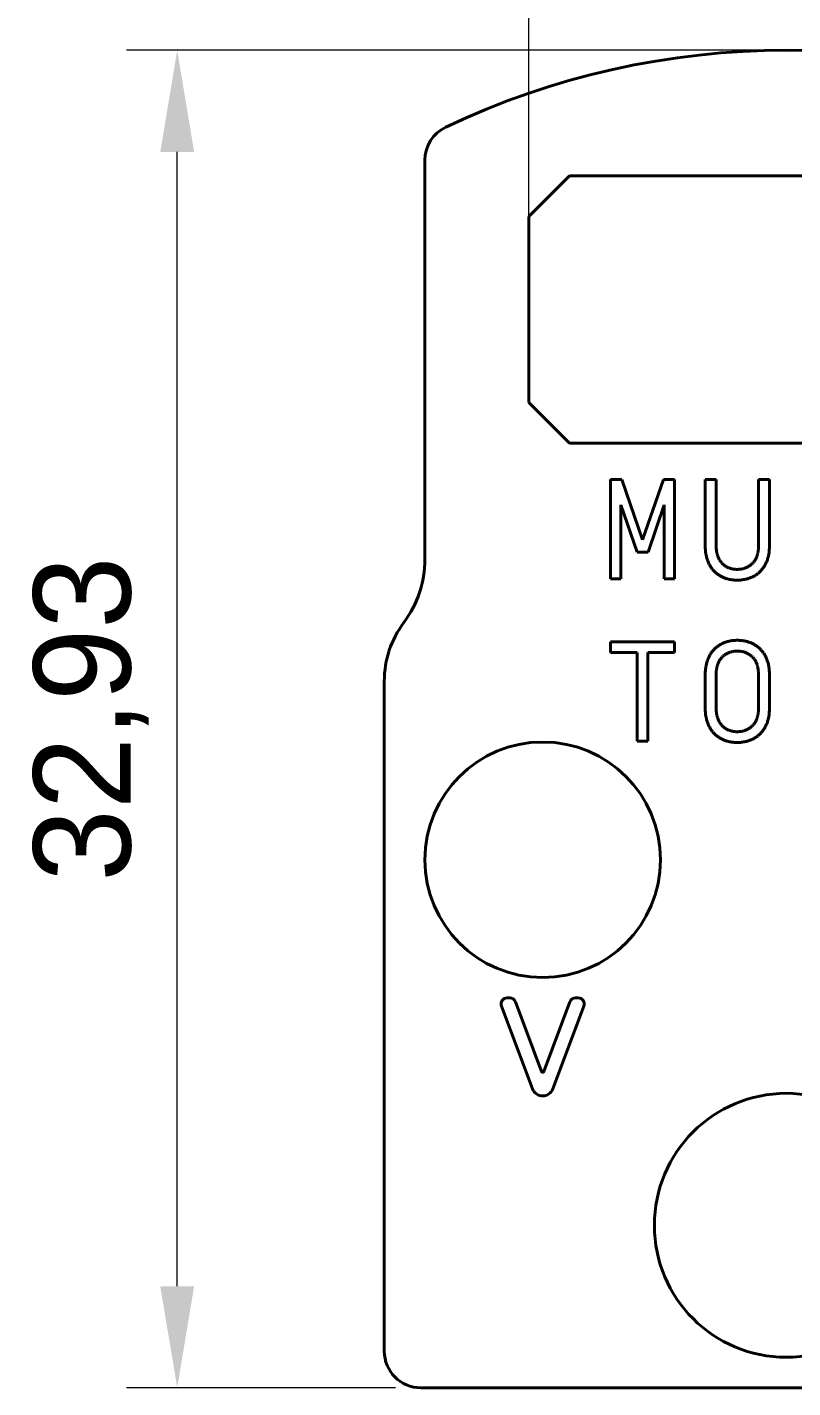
# Model space of a CAD drawing. Header units: millimetres. Extents: x 15 to 292, y 5 to 205.
# Drawn here: x 68.06 to 86.91, y 148.18 to 181.68 of the extents above; entities that cross this region are included whole.
import ezdxf

# ---------------------------------------------------------------- set-up
doc = ezdxf.new("R2010")
doc.units = ezdxf.units.MM
doc.layers.add('Annotations', color=7, linetype='Continuous')
doc.layers.add('Geometries', color=7, linetype='Continuous')
doc.styles.add('Shapr2', font='txt', dxfattribs={"height": 2.3925})
doc.dimstyles.new('ISO-25', dxfattribs={"dimtxt": 2.5, "dimasz": 2.5, "dimexe": 1.25, "dimexo": 0.625, "dimtad": 1, "dimtxsty": 'Standard', "dimcen": 2.5, "dimadec": 0, "dimazin": 0, "dimtfac": 1, "dimtmove": 0, "dimatfit": 3, "dimfxl": 1, "dimarcsym": 0})

# ---------------------------------------------------------------- blocks, each defined once
blk = doc.blocks.new('*D7')
at = {"layer": 'Annotations', "color": 0, "linetype": 'Continuous', "lineweight": 15}
for p, q in [((86.125, 181.116), (70.5, 181.116)), ((71.75, 150.684), (71.75, 178.616)), ((77.125, 148.184), (70.5, 148.184))]:
    blk.add_line(p, q, dxfattribs=at)
at = {"layer": 'Annotations', "color": 0}
for points in [[(72.167, 178.616), (71.333, 178.616), (71.75, 181.116)], [(71.333, 150.684), (72.167, 150.684), (71.75, 148.184)]]:
    blk.add_solid(points, dxfattribs=at)
at = {"layer": 'Defpoints', "color": 0}
for p in [(71.75, 181.116), (86.75, 181.116), (77.75, 148.184)]:
    blk.add_point(p, dxfattribs=at)
at = {"layer": 'Annotations', "color": 0, "lineweight": 15, "insert": (69.626, 164.65), "char_height": 2.3925, "attachment_point": 5, "rotation": 90, "style": 'Shapr2'}
blk.add_mtext('\\A1;32,93', dxfattribs=at)
blk = doc.blocks.new('*D9')
at = {"layer": 'Annotations', "color": 0, "linetype": 'Continuous', "lineweight": 15}
for p, q in [((80.41, 173.069), (80.41, 188.694)), ((93.09, 173.069), (93.09, 188.694)), ((90.59, 187.444), (82.91, 187.444))]:
    blk.add_line(p, q, dxfattribs=at)
at = {"layer": 'Annotations', "color": 0}
for points in [[(82.91, 187.86), (82.91, 187.027), (80.41, 187.444)], [(90.59, 187.027), (90.59, 187.86), (93.09, 187.444)]]:
    blk.add_solid(points, dxfattribs=at)
at = {"layer": 'Defpoints', "color": 0}
for p in [(80.41, 187.444), (80.41, 172.444), (93.09, 172.444)]:
    blk.add_point(p, dxfattribs=at)
at = {"layer": 'Annotations', "color": 0, "lineweight": 15, "insert": (86.75, 189.568), "char_height": 2.3925, "attachment_point": 5, "style": 'Shapr2'}
blk.add_mtext('\\A1;12,68', dxfattribs=at)

msp = doc.modelspace()

# ---------------------------------------------------------------- linework, layer by layer
at = {"layer": 'Geometries', "linetype": 'Continuous', "lineweight": 40}
for p, q in [((77.85, 178.412), (77.85, 168.584)), ((81.41, 178.024), (80.41, 177.024)), ((92.09, 178.024), (81.41, 178.024)), ((80.41, 177.024), (80.41, 172.444)), ((80.41, 172.444), (81.41, 171.444)), ((81.41, 171.444), (92.09, 171.444)), ((82.419, 168.105), (82.419, 170.55)), ((82.419, 170.55), (82.696, 170.55)), ((82.696, 170.55), (83.209, 169.062)), ((83.209, 169.062), (83.723, 170.55)), ((83.723, 170.55), (83.999, 170.55)), ((83.999, 170.55), (83.999, 168.105)), ((84.754, 168.898), (84.754, 170.55)), ((84.754, 170.55), (85.023, 170.55)), ((85.023, 170.55), (85.023, 168.898)), ((86.064, 168.898), (86.064, 170.55)), ((86.064, 170.55), (86.333, 170.55)), ((86.333, 170.55), (86.333, 168.898)), ((82.678, 169.925), (82.678, 168.105)), ((83.073, 168.761), (82.678, 169.925)), ((83.74, 169.925), (83.345, 168.761)), ((83.74, 168.105), (83.74, 169.925)), ((84.754, 168.873), (84.754, 168.898)), ((84.755, 168.849), (84.754, 168.873)), ((84.756, 168.825), (84.755, 168.849)), ((85.023, 168.898), (85.023, 168.878)), ((85.023, 168.878), (85.024, 168.858)), ((85.024, 168.858), (85.025, 168.838)), ((86.061, 168.824), (86.063, 168.849)), ((86.063, 168.849), (86.064, 168.873)), ((86.064, 168.873), (86.064, 168.898)), ((86.332, 168.848), (86.331, 168.823)), ((86.333, 168.873), (86.332, 168.848)), ((86.333, 168.898), (86.333, 168.873)), ((83.345, 168.761), (83.073, 168.761)), ((84.758, 168.8), (84.756, 168.825)), ((84.76, 168.776), (84.758, 168.8)), ((84.763, 168.752), (84.76, 168.776)), ((84.767, 168.729), (84.763, 168.752)), ((84.771, 168.705), (84.767, 168.729)), ((84.775, 168.681), (84.771, 168.705)), ((84.78, 168.657), (84.775, 168.681)), ((84.786, 168.634), (84.78, 168.657)), ((84.792, 168.61), (84.786, 168.634)), ((84.8, 168.587), (84.792, 168.61)), ((84.807, 168.564), (84.8, 168.587)), ((84.815, 168.542), (84.807, 168.564)), ((84.824, 168.52), (84.815, 168.542)), ((84.834, 168.498), (84.824, 168.52)), ((85.025, 168.838), (85.027, 168.818)), ((85.027, 168.818), (85.029, 168.798)), ((85.029, 168.798), (85.032, 168.776)), ((85.032, 168.776), (85.036, 168.754)), ((85.036, 168.754), (85.04, 168.732)), ((85.04, 168.732), (85.044, 168.716)), ((85.044, 168.716), (85.049, 168.7)), ((85.049, 168.7), (85.053, 168.684)), ((85.053, 168.684), (85.059, 168.668)), ((85.059, 168.668), (85.065, 168.651)), ((85.065, 168.651), (85.071, 168.635)), ((85.071, 168.635), (85.078, 168.619)), ((85.078, 168.619), (85.085, 168.603)), ((85.085, 168.603), (85.093, 168.589)), ((85.093, 168.589), (85.1, 168.576)), ((85.1, 168.576), (85.108, 168.562)), ((85.108, 168.562), (85.117, 168.549)), ((85.117, 168.549), (85.126, 168.536)), ((85.126, 168.536), (85.135, 168.523)), ((85.135, 168.523), (85.145, 168.51)), ((85.145, 168.51), (85.156, 168.498)), ((85.935, 168.502), (85.946, 168.515)), ((85.946, 168.515), (85.958, 168.53)), ((85.958, 168.53), (85.969, 168.546)), ((85.969, 168.546), (85.979, 168.562)), ((85.979, 168.562), (85.989, 168.578)), ((85.989, 168.578), (85.998, 168.596)), ((85.998, 168.596), (86.007, 168.613)), ((86.007, 168.613), (86.015, 168.631)), ((86.015, 168.631), (86.022, 168.649)), ((86.022, 168.649), (86.028, 168.666)), ((86.028, 168.666), (86.034, 168.683)), ((86.034, 168.683), (86.039, 168.7)), ((86.039, 168.7), (86.043, 168.717)), ((86.043, 168.717), (86.047, 168.734)), ((86.047, 168.734), (86.051, 168.752)), ((86.051, 168.752), (86.054, 168.77)), ((86.054, 168.77), (86.057, 168.788)), ((86.057, 168.788), (86.059, 168.806)), ((86.059, 168.806), (86.061, 168.824)), ((86.266, 168.528), (86.257, 168.506)), ((86.275, 168.549), (86.266, 168.528)), ((86.283, 168.571), (86.275, 168.549)), ((86.29, 168.593), (86.283, 168.571)), ((86.296, 168.616), (86.29, 168.593)), ((86.302, 168.638), (86.296, 168.616)), ((86.307, 168.658), (86.302, 168.638)), ((86.312, 168.678), (86.307, 168.658)), ((86.316, 168.698), (86.312, 168.678)), ((86.319, 168.718), (86.316, 168.698)), ((86.323, 168.744), (86.319, 168.718)), ((86.326, 168.771), (86.323, 168.744)), ((86.329, 168.798), (86.326, 168.771)), ((86.331, 168.823), (86.329, 168.798)), ((84.844, 168.476), (84.834, 168.498)), ((84.853, 168.458), (84.844, 168.476)), ((84.862, 168.441), (84.853, 168.458)), ((84.872, 168.423), (84.862, 168.441)), ((84.883, 168.406), (84.872, 168.423)), ((84.893, 168.39), (84.883, 168.406)), ((84.904, 168.374), (84.893, 168.39)), ((84.916, 168.358), (84.904, 168.374)), ((84.927, 168.343), (84.916, 168.358)), ((84.94, 168.328), (84.927, 168.343)), ((84.952, 168.314), (84.94, 168.328)), ((84.965, 168.3), (84.952, 168.314)), ((84.979, 168.286), (84.965, 168.3)), ((84.993, 168.272), (84.979, 168.286)), ((85.008, 168.258), (84.993, 168.272)), ((85.023, 168.245), (85.008, 168.258)), ((85.039, 168.232), (85.023, 168.245)), ((85.054, 168.22), (85.039, 168.232)), ((85.07, 168.209), (85.054, 168.22)), ((85.085, 168.198), (85.07, 168.209)), ((85.102, 168.188), (85.085, 168.198)), ((85.118, 168.178), (85.102, 168.188)), ((85.135, 168.168), (85.118, 168.178)), ((85.156, 168.498), (85.166, 168.486)), ((85.166, 168.486), (85.178, 168.475)), ((85.178, 168.475), (85.189, 168.464)), ((85.189, 168.464), (85.201, 168.453)), ((85.201, 168.453), (85.213, 168.443)), ((85.213, 168.443), (85.225, 168.434)), ((85.225, 168.434), (85.238, 168.425)), ((85.238, 168.425), (85.252, 168.416)), ((85.252, 168.416), (85.265, 168.407)), ((85.265, 168.407), (85.279, 168.399)), ((85.279, 168.399), (85.294, 168.391)), ((85.294, 168.391), (85.308, 168.384)), ((85.308, 168.384), (85.326, 168.377)), ((85.326, 168.377), (85.344, 168.37)), ((85.344, 168.37), (85.362, 168.363)), ((85.362, 168.363), (85.38, 168.358)), ((85.38, 168.358), (85.399, 168.352)), ((85.399, 168.352), (85.418, 168.348)), ((85.418, 168.348), (85.438, 168.344)), ((85.438, 168.344), (85.457, 168.341)), ((85.457, 168.341), (85.474, 168.339)), ((85.474, 168.339), (85.492, 168.337)), ((85.492, 168.337), (85.509, 168.336)), ((85.509, 168.336), (85.526, 168.335)), ((85.526, 168.335), (85.544, 168.335)), ((85.544, 168.335), (85.564, 168.336)), ((85.564, 168.336), (85.584, 168.337)), ((85.584, 168.337), (85.604, 168.338)), ((85.604, 168.338), (85.624, 168.34)), ((85.624, 168.34), (85.644, 168.343)), ((85.644, 168.343), (85.661, 168.346)), ((85.661, 168.346), (85.679, 168.35)), ((85.679, 168.35), (85.696, 168.355)), ((85.696, 168.355), (85.713, 168.359)), ((85.713, 168.359), (85.73, 168.365)), ((85.73, 168.365), (85.748, 168.371)), ((85.748, 168.371), (85.765, 168.378)), ((85.765, 168.378), (85.782, 168.386)), ((85.782, 168.386), (85.798, 168.394)), ((85.798, 168.394), (85.814, 168.403)), ((85.814, 168.403), (85.829, 168.411)), ((85.829, 168.411), (85.844, 168.421)), ((85.844, 168.421), (85.858, 168.43)), ((85.858, 168.43), (85.871, 168.441)), ((85.871, 168.441), (85.885, 168.452)), ((85.885, 168.452), (85.898, 168.463)), ((85.898, 168.463), (85.911, 168.476)), ((85.911, 168.476), (85.923, 168.488)), ((85.923, 168.488), (85.935, 168.502)), ((85.977, 168.182), (85.959, 168.171)), ((85.995, 168.193), (85.977, 168.182)), ((86.012, 168.205), (85.995, 168.193)), ((86.028, 168.216), (86.012, 168.205)), ((86.044, 168.228), (86.028, 168.216)), ((86.06, 168.241), (86.044, 168.228)), ((86.075, 168.254), (86.06, 168.241)), ((86.09, 168.268), (86.075, 168.254)), ((86.104, 168.281), (86.09, 168.268)), ((86.119, 168.296), (86.104, 168.281)), ((86.133, 168.312), (86.119, 168.296)), ((86.148, 168.328), (86.133, 168.312)), ((86.161, 168.345), (86.148, 168.328)), ((86.175, 168.363), (86.161, 168.345)), ((86.187, 168.38), (86.175, 168.363)), ((86.198, 168.397), (86.187, 168.38)), ((86.21, 168.414), (86.198, 168.397)), ((86.22, 168.432), (86.21, 168.414)), ((86.23, 168.45), (86.22, 168.432)), ((86.24, 168.469), (86.23, 168.45)), ((86.249, 168.487), (86.24, 168.469)), ((86.257, 168.506), (86.249, 168.487)), ((82.678, 168.105), (82.419, 168.105)), ((83.999, 168.105), (83.74, 168.105)), ((85.152, 168.159), (85.135, 168.168)), ((85.169, 168.15), (85.152, 168.159)), ((85.187, 168.142), (85.169, 168.15)), ((85.205, 168.134), (85.187, 168.142)), ((85.223, 168.127), (85.205, 168.134)), ((85.242, 168.12), (85.223, 168.127)), ((85.26, 168.113), (85.242, 168.12)), ((85.283, 168.106), (85.26, 168.113)), ((85.305, 168.1), (85.283, 168.106)), ((85.328, 168.094), (85.305, 168.1)), ((85.351, 168.089), (85.328, 168.094)), ((85.374, 168.084), (85.351, 168.089)), ((85.397, 168.081), (85.374, 168.084)), ((85.42, 168.077), (85.397, 168.081)), ((85.444, 168.075), (85.42, 168.077)), ((85.469, 168.072), (85.444, 168.075)), ((85.494, 168.071), (85.469, 168.072)), ((85.519, 168.07), (85.494, 168.071)), ((85.544, 168.07), (85.519, 168.07)), ((85.57, 168.07), (85.544, 168.07)), ((85.596, 168.071), (85.57, 168.07)), ((85.621, 168.073), (85.596, 168.071)), ((85.647, 168.075), (85.621, 168.073)), ((85.673, 168.078), (85.647, 168.075)), ((85.699, 168.082), (85.673, 168.078)), ((85.722, 168.086), (85.699, 168.082)), ((85.745, 168.091), (85.722, 168.086)), ((85.768, 168.096), (85.745, 168.091)), ((85.791, 168.102), (85.768, 168.096)), ((85.814, 168.109), (85.791, 168.102)), ((85.836, 168.116), (85.814, 168.109)), ((85.857, 168.124), (85.836, 168.116)), ((85.879, 168.133), (85.857, 168.124)), ((85.9, 168.142), (85.879, 168.133)), ((85.921, 168.152), (85.9, 168.142)), ((85.94, 168.161), (85.921, 168.152)), ((85.959, 168.171), (85.94, 168.161)), ((82.419, 166.288), (82.419, 166.553)), ((82.419, 166.553), (83.995, 166.553)), ((83.995, 166.553), (83.995, 166.288)), ((85.147, 166.497), (85.166, 166.506)), ((85.166, 166.506), (85.187, 166.516)), ((85.187, 166.516), (85.208, 166.525)), ((85.208, 166.525), (85.23, 166.534)), ((85.23, 166.534), (85.252, 166.542)), ((85.252, 166.542), (85.274, 166.549)), ((85.274, 166.549), (85.296, 166.556)), ((85.296, 166.556), (85.319, 166.562)), ((85.319, 166.562), (85.342, 166.567)), ((85.342, 166.567), (85.365, 166.572)), ((85.365, 166.572), (85.389, 166.576)), ((85.389, 166.576), (85.414, 166.58)), ((85.414, 166.58), (85.44, 166.583)), ((85.44, 166.583), (85.466, 166.585)), ((85.466, 166.585), (85.492, 166.587)), ((85.492, 166.587), (85.518, 166.588)), ((85.518, 166.588), (85.544, 166.588)), ((85.544, 166.588), (85.569, 166.588)), ((85.569, 166.588), (85.594, 166.587)), ((85.594, 166.587), (85.619, 166.586)), ((85.619, 166.586), (85.644, 166.583)), ((85.644, 166.583), (85.667, 166.581)), ((85.667, 166.581), (85.69, 166.577)), ((85.69, 166.577), (85.713, 166.574)), ((85.713, 166.574), (85.736, 166.569)), ((85.736, 166.569), (85.759, 166.564)), ((85.759, 166.564), (85.782, 166.558)), ((85.782, 166.558), (85.805, 166.552)), ((85.805, 166.552), (85.827, 166.545)), ((85.827, 166.545), (85.846, 166.538)), ((85.846, 166.538), (85.864, 166.531)), ((85.864, 166.531), (85.883, 166.524)), ((85.883, 166.524), (85.901, 166.516)), ((85.901, 166.516), (85.919, 166.508)), ((85.919, 166.508), (85.936, 166.499)), ((83.073, 166.288), (82.419, 166.288)), ((83.073, 164.108), (83.073, 166.288)), ((83.995, 166.288), (83.342, 166.288)), ((83.342, 166.288), (83.342, 164.108)), ((84.83, 166.152), (84.838, 166.171)), ((84.838, 166.171), (84.848, 166.189)), ((84.848, 166.189), (84.857, 166.208)), ((84.857, 166.208), (84.867, 166.226)), ((84.867, 166.226), (84.878, 166.244)), ((84.878, 166.244), (84.889, 166.261)), ((84.889, 166.261), (84.901, 166.279)), ((84.901, 166.279), (84.913, 166.295)), ((84.913, 166.295), (84.926, 166.313)), ((84.926, 166.313), (84.94, 166.33)), ((84.94, 166.33), (84.954, 166.346)), ((84.954, 166.346), (84.969, 166.362)), ((84.969, 166.362), (84.983, 166.377)), ((84.983, 166.377), (84.997, 166.391)), ((84.997, 166.391), (85.012, 166.404)), ((85.012, 166.404), (85.028, 166.417)), ((85.028, 166.417), (85.043, 166.43)), ((85.043, 166.43), (85.059, 166.442)), ((85.059, 166.442), (85.076, 166.453)), ((85.076, 166.453), (85.092, 166.465)), ((85.092, 166.465), (85.11, 166.476)), ((85.11, 166.476), (85.129, 166.487)), ((85.129, 166.487), (85.147, 166.497)), ((85.164, 166.17), (85.152, 166.156)), ((85.177, 166.182), (85.164, 166.17)), ((85.189, 166.195), (85.177, 166.182)), ((85.203, 166.206), (85.189, 166.195)), ((85.216, 166.217), (85.203, 166.206)), ((85.23, 166.228), (85.216, 166.217)), ((85.244, 166.237), (85.23, 166.228)), ((85.258, 166.247), (85.244, 166.237)), ((85.273, 166.255), (85.258, 166.247)), ((85.289, 166.264), (85.273, 166.255)), ((85.306, 166.272), (85.289, 166.264)), ((85.323, 166.28), (85.306, 166.272)), ((85.34, 166.287), (85.323, 166.28)), ((85.357, 166.293), (85.34, 166.287)), ((85.374, 166.299), (85.357, 166.293)), ((85.391, 166.304), (85.374, 166.299)), ((85.409, 166.308), (85.391, 166.304)), ((85.426, 166.312), (85.409, 166.308)), ((85.444, 166.315), (85.426, 166.312)), ((85.464, 166.318), (85.444, 166.315)), ((85.483, 166.32), (85.464, 166.318)), ((85.504, 166.322), (85.483, 166.32)), ((85.524, 166.323), (85.504, 166.322)), ((85.544, 166.323), (85.524, 166.323)), ((85.561, 166.323), (85.544, 166.323)), ((85.578, 166.322), (85.561, 166.323)), ((85.596, 166.321), (85.578, 166.322)), ((85.613, 166.319), (85.596, 166.321)), ((85.63, 166.317), (85.613, 166.319)), ((85.65, 166.314), (85.63, 166.317)), ((85.669, 166.31), (85.65, 166.314)), ((85.688, 166.306), (85.669, 166.31)), ((85.707, 166.301), (85.688, 166.306)), ((85.725, 166.295), (85.707, 166.301)), ((85.744, 166.288), (85.725, 166.295)), ((85.761, 166.281), (85.744, 166.288)), ((85.779, 166.274), (85.761, 166.281)), ((85.794, 166.267), (85.779, 166.274)), ((85.808, 166.259), (85.794, 166.267)), ((85.822, 166.251), (85.808, 166.259)), ((85.836, 166.243), (85.822, 166.251)), ((85.849, 166.234), (85.836, 166.243)), ((85.862, 166.224), (85.849, 166.234)), ((85.874, 166.215), (85.862, 166.224)), ((85.886, 166.205), (85.874, 166.215)), ((85.898, 166.194), (85.886, 166.205)), ((85.91, 166.184), (85.898, 166.194)), ((85.921, 166.172), (85.91, 166.184)), ((85.932, 166.16), (85.921, 166.172)), ((85.936, 166.499), (85.953, 166.49)), ((85.953, 166.49), (85.969, 166.48)), ((85.969, 166.48), (85.986, 166.47)), ((85.986, 166.47), (86.002, 166.46)), ((86.002, 166.46), (86.018, 166.449)), ((86.018, 166.449), (86.033, 166.438)), ((86.033, 166.438), (86.049, 166.426)), ((86.049, 166.426), (86.064, 166.413)), ((86.064, 166.413), (86.079, 166.4)), ((86.079, 166.4), (86.094, 166.386)), ((86.094, 166.386), (86.109, 166.372)), ((86.109, 166.372), (86.122, 166.358)), ((86.122, 166.358), (86.135, 166.344)), ((86.135, 166.344), (86.148, 166.33)), ((86.148, 166.33), (86.16, 166.315)), ((86.16, 166.315), (86.172, 166.3)), ((86.172, 166.3), (86.183, 166.284)), ((86.183, 166.284), (86.194, 166.268)), ((86.194, 166.268), (86.204, 166.252)), ((86.204, 166.252), (86.215, 166.235)), ((86.215, 166.235), (86.225, 166.217)), ((86.225, 166.217), (86.235, 166.2)), ((86.235, 166.2), (86.244, 166.182)), ((86.244, 166.182), (86.254, 166.16)), ((84.755, 165.81), (84.756, 165.835)), ((84.756, 165.835), (84.758, 165.86)), ((84.758, 165.86), (84.761, 165.887)), ((84.761, 165.887), (84.764, 165.914)), ((84.764, 165.914), (84.768, 165.94)), ((84.768, 165.94), (84.772, 165.96)), ((84.772, 165.96), (84.776, 165.98)), ((84.776, 165.98), (84.78, 166)), ((84.78, 166), (84.785, 166.02)), ((84.785, 166.02), (84.791, 166.042)), ((84.791, 166.042), (84.798, 166.065)), ((84.798, 166.065), (84.805, 166.087)), ((84.805, 166.087), (84.812, 166.109)), ((84.812, 166.109), (84.821, 166.13)), ((84.821, 166.13), (84.83, 166.152)), ((85.026, 165.834), (85.024, 165.809)), ((85.028, 165.852), (85.026, 165.834)), ((85.03, 165.87), (85.028, 165.852)), ((85.033, 165.888), (85.03, 165.87)), ((85.036, 165.906), (85.033, 165.888)), ((85.04, 165.924), (85.036, 165.906)), ((85.044, 165.941), (85.04, 165.924)), ((85.049, 165.958), (85.044, 165.941)), ((85.054, 165.975), (85.049, 165.958)), ((85.059, 165.992), (85.054, 165.975)), ((85.065, 166.009), (85.059, 165.992)), ((85.073, 166.027), (85.065, 166.009)), ((85.081, 166.045), (85.073, 166.027)), ((85.089, 166.062), (85.081, 166.045)), ((85.098, 166.08), (85.089, 166.062)), ((85.108, 166.096), (85.098, 166.08)), ((85.118, 166.112), (85.108, 166.096)), ((85.129, 166.128), (85.118, 166.112)), ((85.141, 166.143), (85.129, 166.128)), ((85.152, 166.156), (85.141, 166.143)), ((85.942, 166.148), (85.932, 166.16)), ((85.952, 166.135), (85.942, 166.148)), ((85.962, 166.122), (85.952, 166.135)), ((85.971, 166.109), (85.962, 166.122)), ((85.979, 166.096), (85.971, 166.109)), ((85.987, 166.083), (85.979, 166.096)), ((85.995, 166.069), (85.987, 166.083)), ((86.002, 166.055), (85.995, 166.069)), ((86.009, 166.039), (86.002, 166.055)), ((86.016, 166.023), (86.009, 166.039)), ((86.023, 166.007), (86.016, 166.023)), ((86.029, 165.99), (86.023, 166.007)), ((86.034, 165.974), (86.029, 165.99)), ((86.039, 165.958), (86.034, 165.974)), ((86.043, 165.942), (86.039, 165.958)), ((86.047, 165.926), (86.043, 165.942)), ((86.051, 165.904), (86.047, 165.926)), ((86.055, 165.882), (86.051, 165.904)), ((86.058, 165.86), (86.055, 165.882)), ((86.06, 165.84), (86.058, 165.86)), ((86.062, 165.82), (86.06, 165.84)), ((86.254, 166.16), (86.263, 166.138)), ((86.263, 166.138), (86.272, 166.116)), ((86.272, 166.116), (86.28, 166.094)), ((86.28, 166.094), (86.288, 166.071)), ((86.288, 166.071), (86.295, 166.048)), ((86.295, 166.048), (86.301, 166.025)), ((86.301, 166.025), (86.307, 166.001)), ((86.307, 166.001), (86.312, 165.977)), ((86.312, 165.977), (86.317, 165.953)), ((86.317, 165.953), (86.321, 165.93)), ((86.321, 165.93), (86.324, 165.906)), ((86.324, 165.906), (86.327, 165.882)), ((86.327, 165.882), (86.329, 165.858)), ((86.329, 165.858), (86.331, 165.833)), ((86.331, 165.833), (86.332, 165.809)), ((76.85, 165.584), (76.85, 149.084)), ((84.754, 165.785), (84.755, 165.81)), ((84.754, 165.76), (84.754, 165.785)), ((84.754, 164.901), (84.754, 165.76)), ((85.024, 165.809), (85.023, 165.785)), ((85.023, 165.785), (85.023, 165.76)), ((85.023, 165.76), (85.023, 164.901)), ((86.063, 165.8), (86.062, 165.82)), ((86.064, 165.78), (86.063, 165.8)), ((86.064, 165.76), (86.064, 165.78)), ((86.064, 164.901), (86.064, 165.76)), ((86.332, 165.809), (86.333, 165.785)), ((86.333, 165.785), (86.333, 165.76)), ((86.333, 165.76), (86.333, 164.901)), ((84.754, 164.877), (84.754, 164.901)), ((84.755, 164.852), (84.754, 164.877)), ((84.756, 164.828), (84.755, 164.852)), ((84.758, 164.804), (84.756, 164.828)), ((85.023, 164.901), (85.023, 164.881)), ((85.023, 164.881), (85.024, 164.861)), ((85.024, 164.861), (85.025, 164.841)), ((85.025, 164.841), (85.027, 164.821)), ((86.059, 164.809), (86.061, 164.827)), ((86.061, 164.827), (86.063, 164.852)), ((86.063, 164.852), (86.064, 164.876)), ((86.064, 164.876), (86.064, 164.901)), ((86.331, 164.826), (86.329, 164.801)), ((86.332, 164.851), (86.331, 164.826)), ((86.333, 164.876), (86.332, 164.851)), ((86.333, 164.901), (86.333, 164.876)), ((84.76, 164.78), (84.758, 164.804)), ((84.763, 164.756), (84.76, 164.78)), ((84.767, 164.732), (84.763, 164.756)), ((84.771, 164.708), (84.767, 164.732)), ((84.775, 164.684), (84.771, 164.708)), ((84.78, 164.66), (84.775, 164.684)), ((84.786, 164.637), (84.78, 164.66)), ((84.792, 164.613), (84.786, 164.637)), ((84.8, 164.59), (84.792, 164.613)), ((84.807, 164.567), (84.8, 164.59)), ((84.815, 164.545), (84.807, 164.567)), ((84.824, 164.523), (84.815, 164.545)), ((84.834, 164.501), (84.824, 164.523)), ((84.844, 164.48), (84.834, 164.501)), ((85.027, 164.821), (85.029, 164.801)), ((85.029, 164.801), (85.032, 164.779)), ((85.032, 164.779), (85.036, 164.757)), ((85.036, 164.757), (85.04, 164.735)), ((85.04, 164.735), (85.044, 164.719)), ((85.044, 164.719), (85.049, 164.703)), ((85.049, 164.703), (85.053, 164.687)), ((85.053, 164.687), (85.059, 164.671)), ((85.059, 164.671), (85.065, 164.654)), ((85.065, 164.654), (85.071, 164.638)), ((85.071, 164.638), (85.078, 164.622)), ((85.078, 164.622), (85.085, 164.606)), ((85.085, 164.606), (85.093, 164.592)), ((85.093, 164.592), (85.1, 164.579)), ((85.1, 164.579), (85.108, 164.565)), ((85.108, 164.565), (85.117, 164.552)), ((85.117, 164.552), (85.126, 164.539)), ((85.126, 164.539), (85.135, 164.526)), ((85.135, 164.526), (85.145, 164.513)), ((85.145, 164.513), (85.156, 164.501)), ((85.156, 164.501), (85.166, 164.489)), ((85.911, 164.479), (85.923, 164.492)), ((85.923, 164.492), (85.935, 164.505)), ((85.935, 164.505), (85.946, 164.518)), ((85.946, 164.518), (85.958, 164.534)), ((85.958, 164.534), (85.969, 164.549)), ((85.969, 164.549), (85.979, 164.565)), ((85.979, 164.565), (85.989, 164.582)), ((85.989, 164.582), (85.998, 164.599)), ((85.998, 164.599), (86.007, 164.616)), ((86.007, 164.616), (86.015, 164.634)), ((86.015, 164.634), (86.022, 164.652)), ((86.022, 164.652), (86.028, 164.669)), ((86.028, 164.669), (86.034, 164.686)), ((86.034, 164.686), (86.039, 164.703)), ((86.039, 164.703), (86.043, 164.72)), ((86.043, 164.72), (86.047, 164.738)), ((86.047, 164.738), (86.051, 164.755)), ((86.051, 164.755), (86.054, 164.773)), ((86.054, 164.773), (86.057, 164.791)), ((86.057, 164.791), (86.059, 164.809)), ((86.249, 164.49), (86.24, 164.472)), ((86.257, 164.509), (86.249, 164.49)), ((86.266, 164.531), (86.257, 164.509)), ((86.275, 164.552), (86.266, 164.531)), ((86.283, 164.574), (86.275, 164.552)), ((86.29, 164.596), (86.283, 164.574)), ((86.296, 164.619), (86.29, 164.596)), ((86.302, 164.641), (86.296, 164.619)), ((86.307, 164.661), (86.302, 164.641)), ((86.312, 164.681), (86.307, 164.661)), ((86.316, 164.701), (86.312, 164.681)), ((86.319, 164.721), (86.316, 164.701)), ((86.323, 164.747), (86.319, 164.721)), ((86.326, 164.774), (86.323, 164.747)), ((86.329, 164.801), (86.326, 164.774)), ((84.853, 164.462), (84.844, 164.48)), ((84.862, 164.444), (84.853, 164.462)), ((84.872, 164.426), (84.862, 164.444)), ((84.883, 164.409), (84.872, 164.426)), ((84.893, 164.393), (84.883, 164.409)), ((84.904, 164.377), (84.893, 164.393)), ((84.916, 164.362), (84.904, 164.377)), ((84.927, 164.346), (84.916, 164.362)), ((84.94, 164.331), (84.927, 164.346)), ((84.952, 164.317), (84.94, 164.331)), ((84.965, 164.303), (84.952, 164.317)), ((84.979, 164.289), (84.965, 164.303)), ((84.993, 164.275), (84.979, 164.289)), ((85.008, 164.261), (84.993, 164.275)), ((85.023, 164.248), (85.008, 164.261)), ((85.039, 164.235), (85.023, 164.248)), ((85.054, 164.223), (85.039, 164.235)), ((85.07, 164.212), (85.054, 164.223)), ((85.085, 164.201), (85.07, 164.212)), ((85.102, 164.191), (85.085, 164.201)), ((85.118, 164.181), (85.102, 164.191)), ((85.135, 164.171), (85.118, 164.181)), ((85.152, 164.162), (85.135, 164.171)), ((85.169, 164.154), (85.152, 164.162)), ((85.166, 164.489), (85.178, 164.478)), ((85.178, 164.478), (85.189, 164.467)), ((85.189, 164.467), (85.201, 164.456)), ((85.201, 164.456), (85.213, 164.446)), ((85.213, 164.446), (85.225, 164.437)), ((85.225, 164.437), (85.238, 164.428)), ((85.238, 164.428), (85.252, 164.419)), ((85.252, 164.419), (85.265, 164.41)), ((85.265, 164.41), (85.279, 164.402)), ((85.279, 164.402), (85.294, 164.395)), ((85.294, 164.395), (85.308, 164.388)), ((85.308, 164.388), (85.326, 164.38)), ((85.326, 164.38), (85.344, 164.373)), ((85.344, 164.373), (85.362, 164.366)), ((85.362, 164.366), (85.38, 164.361)), ((85.38, 164.361), (85.399, 164.356)), ((85.399, 164.356), (85.418, 164.351)), ((85.418, 164.351), (85.438, 164.347)), ((85.438, 164.347), (85.457, 164.344)), ((85.457, 164.344), (85.474, 164.342)), ((85.474, 164.342), (85.492, 164.34)), ((85.492, 164.34), (85.509, 164.339)), ((85.509, 164.339), (85.526, 164.339)), ((85.526, 164.339), (85.544, 164.338)), ((85.544, 164.338), (85.564, 164.339)), ((85.564, 164.339), (85.584, 164.34)), ((85.584, 164.34), (85.604, 164.341)), ((85.604, 164.341), (85.624, 164.343)), ((85.624, 164.343), (85.644, 164.346)), ((85.644, 164.346), (85.661, 164.35)), ((85.661, 164.35), (85.679, 164.353)), ((85.679, 164.353), (85.696, 164.358)), ((85.696, 164.358), (85.713, 164.363)), ((85.713, 164.363), (85.73, 164.368)), ((85.73, 164.368), (85.748, 164.374)), ((85.748, 164.374), (85.765, 164.381)), ((85.765, 164.381), (85.782, 164.389)), ((85.782, 164.389), (85.798, 164.397)), ((85.798, 164.397), (85.814, 164.406)), ((85.814, 164.406), (85.829, 164.414)), ((85.829, 164.414), (85.844, 164.424)), ((85.844, 164.424), (85.858, 164.434)), ((85.858, 164.434), (85.871, 164.444)), ((85.871, 164.444), (85.885, 164.455)), ((85.885, 164.455), (85.898, 164.466)), ((85.898, 164.466), (85.911, 164.479)), ((85.921, 164.155), (85.9, 164.145)), ((85.94, 164.164), (85.921, 164.155)), ((85.959, 164.175), (85.94, 164.164)), ((85.977, 164.185), (85.959, 164.175)), ((85.995, 164.197), (85.977, 164.185)), ((86.012, 164.208), (85.995, 164.197)), ((86.028, 164.219), (86.012, 164.208)), ((86.044, 164.232), (86.028, 164.219)), ((86.06, 164.244), (86.044, 164.232)), ((86.075, 164.257), (86.06, 164.244)), ((86.09, 164.271), (86.075, 164.257)), ((86.104, 164.285), (86.09, 164.271)), ((86.119, 164.299), (86.104, 164.285)), ((86.133, 164.315), (86.119, 164.299)), ((86.148, 164.331), (86.133, 164.315)), ((86.161, 164.348), (86.148, 164.331)), ((86.175, 164.366), (86.161, 164.348)), ((86.187, 164.383), (86.175, 164.366)), ((86.198, 164.4), (86.187, 164.383)), ((86.21, 164.417), (86.198, 164.4)), ((86.22, 164.435), (86.21, 164.417)), ((86.23, 164.453), (86.22, 164.435)), ((86.24, 164.472), (86.23, 164.453)), ((83.342, 164.108), (83.073, 164.108)), ((85.187, 164.145), (85.169, 164.154)), ((85.205, 164.137), (85.187, 164.145)), ((85.223, 164.13), (85.205, 164.137)), ((85.242, 164.123), (85.223, 164.13)), ((85.26, 164.116), (85.242, 164.123)), ((85.283, 164.109), (85.26, 164.116)), ((85.305, 164.103), (85.283, 164.109)), ((85.328, 164.097), (85.305, 164.103)), ((85.351, 164.092), (85.328, 164.097)), ((85.374, 164.088), (85.351, 164.092)), ((85.397, 164.084), (85.374, 164.088)), ((85.42, 164.08), (85.397, 164.084)), ((85.444, 164.078), (85.42, 164.08)), ((85.469, 164.076), (85.444, 164.078)), ((85.494, 164.074), (85.469, 164.076)), ((85.519, 164.073), (85.494, 164.074)), ((85.544, 164.073), (85.519, 164.073)), ((85.57, 164.073), (85.544, 164.073)), ((85.596, 164.074), (85.57, 164.073)), ((85.621, 164.076), (85.596, 164.074)), ((85.647, 164.078), (85.621, 164.076)), ((85.673, 164.081), (85.647, 164.078)), ((85.699, 164.085), (85.673, 164.081)), ((85.722, 164.089), (85.699, 164.085)), ((85.745, 164.094), (85.722, 164.089)), ((85.768, 164.099), (85.745, 164.094)), ((85.791, 164.105), (85.768, 164.099)), ((85.814, 164.112), (85.791, 164.105)), ((85.836, 164.119), (85.814, 164.112)), ((85.857, 164.127), (85.836, 164.119)), ((85.879, 164.136), (85.857, 164.127)), ((85.9, 164.145), (85.879, 164.136)), ((80.497, 155.545), (79.734, 157.581)), ((79.874, 157.784), (79.938, 157.784)), ((80.079, 157.686), (80.722, 155.972)), ((80.778, 155.972), (81.421, 157.686)), ((81.766, 157.581), (81.003, 155.545)), ((81.562, 157.784), (81.626, 157.784)), ((77.75, 148.184), (95.75, 148.184))]:
    msp.add_line(p, q, dxfattribs=at)
for centre, radius in [((80.75, 161.184), 2.9), ((86.75, 152.184), 3.25)]:
    msp.add_circle(centre, radius, dxfattribs=at)
for centre, radius, start, end in [((86.75, 161.584), 19.533, 64.5736, 115.4264), ((78.75, 178.412), 0.9, 115.4264, 180), ((75.25, 168.584), 2.6, 323.1301, 0), ((79.25, 165.584), 2.4, 143.1301, 180), ((79.874, 157.634), 0.15, 90, 200.556), ((79.938, 157.634), 0.15, 20.556, 90), ((81.562, 157.634), 0.15, 90, 159.444), ((81.626, 157.634), 0.15, 339.444, 90), ((80.75, 155.982), 0.0301, 200.556, 339.444), ((80.75, 155.64), 0.27, 200.556, 339.444), ((77.75, 149.084), 0.9, 180, 270)]:
    msp.add_arc(centre, radius, start, end, dxfattribs=at)

# ---------------------------------------------------------------- dimensions: what is measured, and where the dimension line sits
at = {"layer": 'Annotations', "linetype": 'Continuous', "lineweight": 15}
dim = msp.add_linear_dim(base=(80.41, 187.444), p1=(93.09, 172.444), p2=(80.41, 172.444), dimstyle='ISO-25', override={"dimscale": 1, "dimgap": 0.7, "dimdec": 2, "dimlfac": 1, "dimzin": 8, "dimdsep": 44, "dimtxsty": 'Shapr2', "dimse1": 0, "dimse2": 0, "dimadec": 2, "dimtol": 0, "dimlim": 0, "dimtp": 0, "dimtm": 0, "dimtfac": 0.6, "dimtdec": 8, "dimfrac": 2, "dimtolj": 1, "dimlwd": 15, "dimlwe": 15}, dxfattribs=at)
dim.commit()
dim.dimension.update_dxf_attribs({"geometry": '*D9', "text_midpoint": (86.75, 187.444), "dimtype": 160})
dim = msp.add_linear_dim(base=(71.75, 181.116), p1=(77.75, 148.184), p2=(86.75, 181.116), angle=90, dimstyle='ISO-25', override={"dimscale": 1, "dimgap": 0.7, "dimdec": 2, "dimlfac": 1, "dimzin": 8, "dimdsep": 44, "dimtxsty": 'Shapr2', "dimse1": 0, "dimse2": 0, "dimadec": 2, "dimtol": 0, "dimlim": 0, "dimtp": 0, "dimtm": 0, "dimtfac": 0.6, "dimtdec": 8, "dimfrac": 2, "dimtolj": 1, "dimlwd": 15, "dimlwe": 15}, dxfattribs=at)
dim.commit()
dim.dimension.update_dxf_attribs({"geometry": '*D7', "text_midpoint": (71.75, 164.65), "dimtype": 160})

doc.saveas('drawing.dxf')
